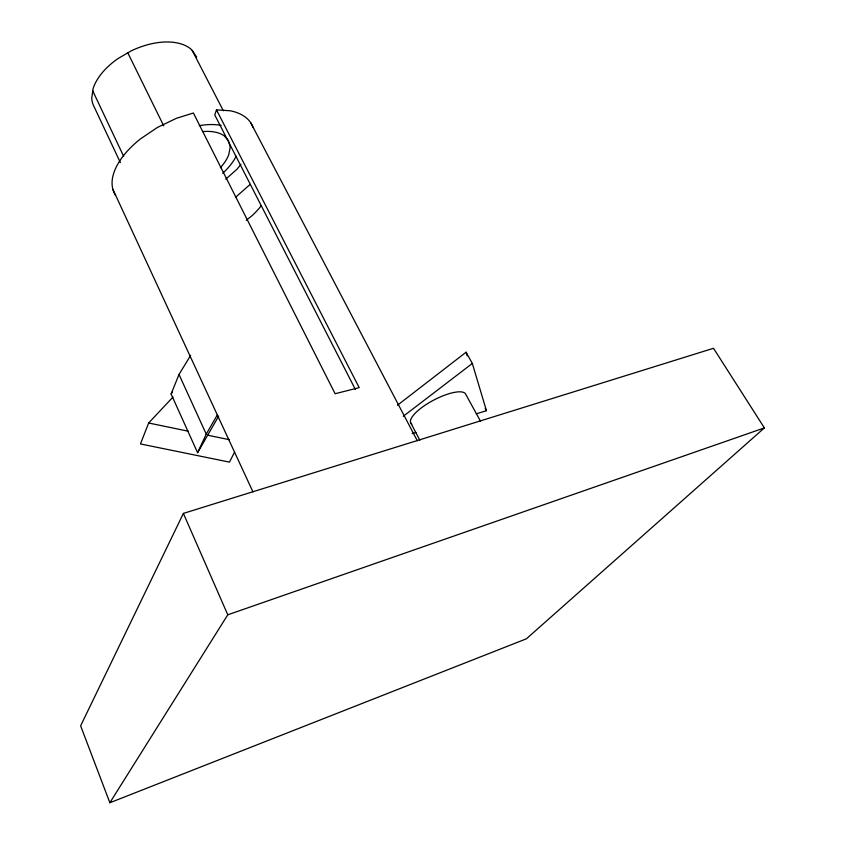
<?xml version="1.0" encoding="UTF-8"?>
<svg xmlns="http://www.w3.org/2000/svg" width="845" height="845" viewBox="0 0 845 845"><rect width="100%" height="100%" fill="white"/><g stroke="black" fill="none" stroke-linecap="round" stroke-linejoin="round"><path stroke-width="1.27" d="M253.088 127.532A76.821 40.053 -26.3 0 0 230.167 110.769L216.489 109.861L214.746 114.92L355.407 389.513M173.003 397.044L148.646 423.007L140.471 443.942L229.47 462.12L234.635 451.99M218.665 416.152L197.582 452.709L171.112 394.013L179.003 374.462L190.685 355.322M197.582 452.709L206.233 434.119L217.408 414.779M183.386 513.411L80.634 725.813L109.861 802.75L526.403 638.809L764.366 427.908L713.507 348.288L183.386 513.411L227.78 614.811L109.861 802.75M171.112 394.013L172.486 391.763M240.92 164.331L237.118 169.116L225.795 179.151M235.523 197.318L250.131 184.432M246.307 220.281L252.063 215.665A70.262 34.349 -26.3 0 0 261.358 205.599M397.467 405.241L466.091 352.217L472.334 363.445L486.435 410.702L476.369 413.807M403.266 416.3L472.334 363.445M227.78 614.811L764.366 427.908M412.17 433.622L415.951 432.45M148.646 423.007L188.446 431.235M207.712 435.217L229.534 439.727M228.636 140.809L224.105 135.749A48.577 25.223 -26.3 0 0 202.451 131.598M196.705 57.111L191.847 49.939A57.027 32.86 -26.3 0 0 131.218 50.88L117.951 58.601A57.027 32.86 -26.3 0 0 93.14 88.45L91.746 98.157A57.027 32.86 -26.3 0 0 94.038 106.586L120.36 162.589M485.167 408.399L486.435 410.702M480.382 421.011L465.901 394.583A31.022 9.58 -27.7 0 0 432.27 400.879A31.022 9.58 -27.7 0 0 411.853 424.137M410.723 422.849L419.838 440.213M250.775 122.821L417.335 440.815M192.216 50.478L223.355 110.79M216.489 109.861L359.209 387.633L335.106 393.728L193.389 113.019L176.362 118.321L157.413 127.447L140.418 138.929A76.821 40.053 -26.3 0 0 115.554 195.279M127.817 52.855L163.74 125.894M92.781 90.954L123.623 156.24M112.86 189.291L252.961 491.896M179.003 374.462L206.233 434.119M466.091 352.217L467.222 355.914M228.9 141.897L230.189 147.315L228.72 154.793A48.577 25.223 -26.3 0 1 220.355 167.711M236.156 156.251A58.727 30.494 -26.3 0 1 222.731 173.288M199.23 125.673A58.727 30.494 -26.3 0 1 221.189 125.43"/></g></svg>
